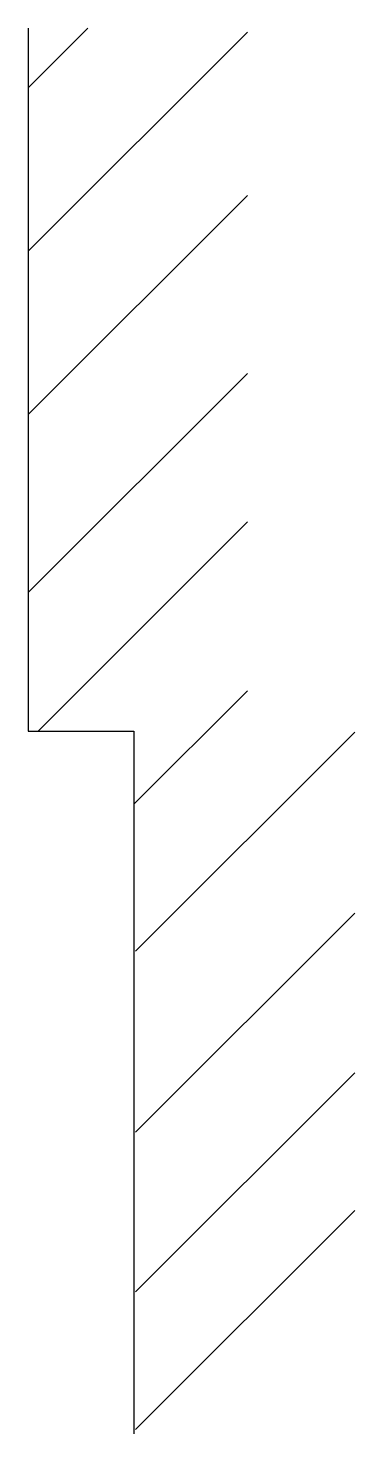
# Model space of a CAD drawing. Extents: x -25.3 to -20.7, y -6.7 to 13.3.
import ezdxf

# ---------------------------------------------------------------- set-up
doc = ezdxf.new("R2010")
doc.units = 0
doc.header["$MEASUREMENT"] = 0
doc.layers.get('0').update_dxf_attribs({"linetype": 'CONTINUOUS'})

msp = doc.modelspace()

# ---------------------------------------------------------------- linework, layer by layer
for p, q in [((-25.325, 12.425), (-24.475, 13.275)), ((-25.325, 13.275), (-25.325, 3.275)), ((-25.325, 10.102), (-22.209, 13.218)), ((-25.325, 7.78), (-22.209, 10.895)), ((-25.325, 5.246), (-22.209, 8.362)), ((-25.184, 3.275), (-22.209, 6.25)), ((-23.825, 2.233), (-22.209, 3.849)), ((-25.325, 3.275), (-23.825, 3.275)), ((-23.825, 3.275), (-23.825, -6.725)), ((-23.797, 0.144), (-20.681, 3.26)), ((-23.797, 0.144), (-20.681, 3.26)), ((-23.797, -2.433), (-20.681, 0.682)), ((-23.797, -4.702), (-20.681, -1.586)), ((-23.797, -6.661), (-20.681, -3.545))]:
    msp.add_line(p, q)

doc.saveas('drawing.dxf')
